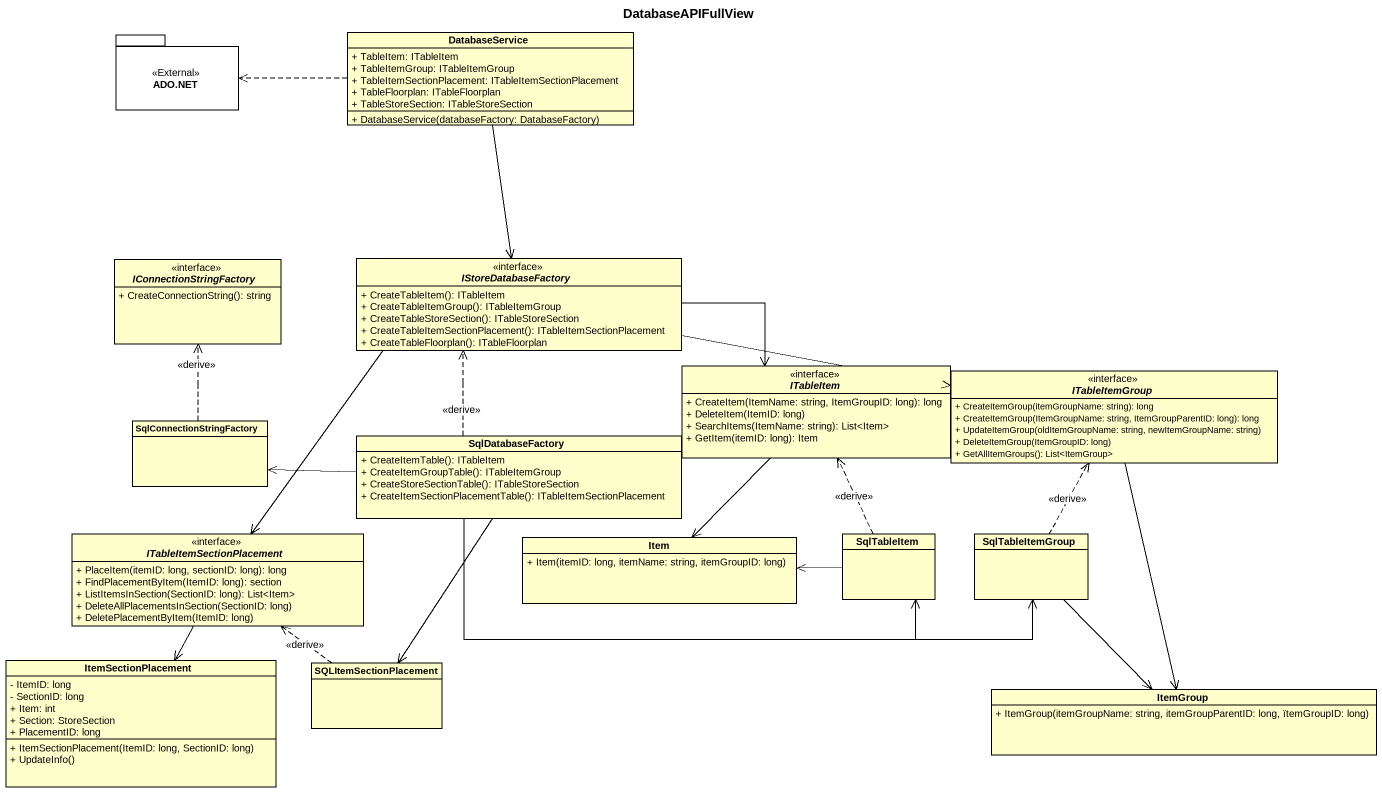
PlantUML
@startuml
title DatabaseAPIFullView
hide circle
hide empty members
skinparam classAttributeIconSize 0
package "ADO.NET" as ADO_NET <<External>> {
}
class DatabaseService {
  + TableItem: ITableItem
  + TableItemGroup: ITableItemGroup
  + TableItemSectionPlacement: ITableItemSectionPlacement
  + TableFloorplan: ITableFloorplan
  + TableStoreSection: ITableStoreSection
  + DatabaseService(databaseFactory: DatabaseFactory)
}
interface IConnectionStringFactory {
  + CreateConnectionString(): string
}
interface IStoreDatabaseFactory {
  + CreateTableItem(): ITableItem
  + CreateTableItemGroup(): ITableItemGroup
  + CreateTableStoreSection(): ITableStoreSection
  + CreateTableItemSectionPlacement(): ITableItemSectionPlacement
  + CreateTableFloorplan(): ITableFloorplan
}
interface ITableItem {
  + CreateItem(ItemName: string, ItemGroupID: long): long
  + DeleteItem(ItemID: long)
  + SearchItems(ItemName: string): List<Item>
  + GetItem(itemID: long): Item
}
interface ITableItemGroup {
  + CreateItemGroup(itemGroupName: string): long
  + CreateItemGroup(ItemGroupName: string, ItemGroupParentID: long): long
  + UpdateItemGroup(oldItemGroupName: string, newItemGroupName: string)
  + DeleteItemGroup(ItemGroupID: long)
  + GetAllItemGroups(): List<ItemGroup>
}
class SqlConnectionStringFactory
class SqlDatabaseFactory {
  + CreateItemTable(): ITableItem
  + CreateItemGroupTable(): ITableItemGroup
  + CreateStoreSectionTable(): ITableStoreSection
  + CreateItemSectionPlacementTable(): ITableItemSectionPlacement
}
interface ITableItemSectionPlacement {
  + PlaceItem(itemID: long, sectionID: long): long
  + FindPlacementByItem(ItemID: long): section
  + ListItemsInSection(SectionID: long): List<Item>
  + DeleteAllPlacementsInSection(SectionID: long)
  + DeletePlacementByItem(ItemID: long)
}
class Item {
  + Item(itemID: long, itemName: string, itemGroupID: long)
}
class SqlTableItem
class SqlTableItemGroup
class ItemSectionPlacement {
  - ItemID: long
  - SectionID: long
  + Item: int
  + Section: StoreSection
  + PlacementID: long
  + ItemSectionPlacement(ItemID: long, SectionID: long)
  + UpdateInfo()
}
class SQLItemSectionPlacement
class ItemGroup {
  + ItemGroup(itemGroupName: string, itemGroupParentID: long, ïtemGroupID: long)
}
DatabaseService .left.> ADO_NET
DatabaseService --> IStoreDatabaseFactory
IStoreDatabaseFactory -right-> ITableItem
IStoreDatabaseFactory -right-> ITableItemGroup
IStoreDatabaseFactory --> ITableItemSectionPlacement
ITableItem --> Item
ITableItemGroup --> ItemGroup
SqlConnectionStringFactory .up.> IConnectionStringFactory : <<derive>>
SqlDatabaseFactory .up.> IStoreDatabaseFactory : <<derive>>
SqlDatabaseFactory -left-> SqlConnectionStringFactory
SqlDatabaseFactory -right-> SqlTableItem
SqlDatabaseFactory -right-> SqlTableItemGroup
SqlDatabaseFactory --> SQLItemSectionPlacement
ITableItemSectionPlacement --> ItemSectionPlacement
SqlTableItem .up.> ITableItem : <<derive>>
SqlTableItem -left-> Item
SqlTableItemGroup .up.> ITableItemGroup : <<derive>>
SqlTableItemGroup --> ItemGroup
SQLItemSectionPlacement .up.> ITableItemSectionPlacement : <<derive>>
@enduml
